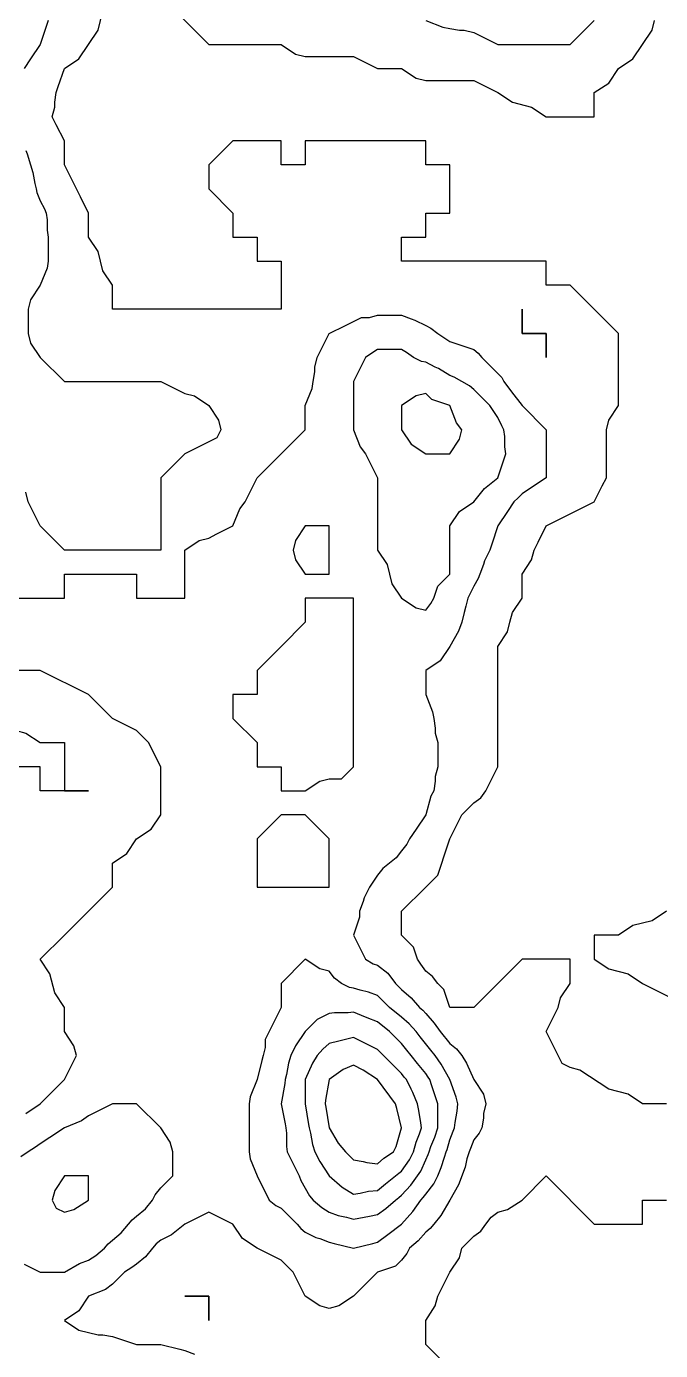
# Model space of a CAD drawing. Header units: inches. Extents: x 794995 to 811195, y 2485918 to 2508058.
# Drawn here: x 801188 to 801978, y 2491941 to 2493591 of the extents above; entities that cross this region are included whole.
import ezdxf

# ---------------------------------------------------------------- set-up
doc = ezdxf.new("R2010")
doc.units = ezdxf.units.IN
doc.header["$MEASUREMENT"] = 0
doc.layers.add('contour', color=7, linetype='Continuous')

msp = doc.modelspace()

# ---------------------------------------------------------------- linework, layer by layer
at = {"layer": 'contour'}
for points in [[(801325.2, 2493658.4), (801415.2, 2493568.4), (801505.2, 2493568.4), (801523.2, 2493556.4), (801535.2, 2493553.4), (801595.2, 2493553.4), (801605.2, 2493548.4), (801625.2, 2493538.4), (801655.2, 2493538.4), (801673.2, 2493526.4), (801685.2, 2493523.4), (801745.2, 2493523.4), (801775.2, 2493508.4), (801793.2, 2493496.4), (801817.2, 2493490.4), (801835.2, 2493478.4), (801865.2, 2493478.4), (801895.2, 2493478.4), (801895.2, 2493508.4), (801913.2, 2493520.4), (801925.2, 2493538.4), (801943.2, 2493550.4), (801955.2, 2493568.4), (801967.2, 2493586.4), (801970.2, 2493598.4)], [(801215.2, 2493598.4), (801212.7, 2493590.9), (801205.2, 2493568.4), (801193.2, 2493550.4), (801185.2, 2493538.4)], [(801985.2, 2492248.4), (801955.2, 2492248.4), (801937.2, 2492260.4), (801913.2, 2492266.4), (801877.2, 2492290.4), (801865.2, 2492293.4), (801855.2, 2492298.4), (801845.2, 2492318.4), (801835.2, 2492338.4), (801845.2, 2492358.4), (801850.2, 2492368.4), (801853.2, 2492380.4), (801865.2, 2492398.4), (801865.2, 2492428.4), (801805.2, 2492428.4), (801775.2, 2492398.4), (801745.2, 2492368.4), (801715.2, 2492368.4), (801707.7, 2492390.9), (801700.2, 2492398.4), (801693.7, 2492406.9), (801685.2, 2492413.4), (801679.2, 2492422.4), (801675.2, 2492428.4), (801670.2, 2492443.4), (801655.2, 2492458.4), (801655.2, 2492488.4), (801685.2, 2492518.4), (801700.2, 2492533.4), (801705.2, 2492548.4), (801707.7, 2492555.9), (801715.2, 2492578.4), (801725.2, 2492598.4), (801730.2, 2492608.4), (801745.2, 2492623.4), (801753.7, 2492629.8), (801760.2, 2492638.4), (801765.2, 2492648.4), (801775.2, 2492668.4), (801775.2, 2492818.4), (801787.2, 2492836.4), (801790.2, 2492848.4), (801793.2, 2492860.4), (801805.2, 2492878.4), (801805.2, 2492908.4), (801817.2, 2492926.4), (801820.2, 2492938.4), (801825.2, 2492948.4), (801835.2, 2492968.4), (801865.2, 2492983.4), (801895.2, 2492998.4), (801905.2, 2493018.4), (801910.2, 2493028.4), (801910.2, 2493088.4), (801913.2, 2493100.4), (801925.2, 2493118.4), (801925.2, 2493208.4), (801865.2, 2493268.4), (801835.2, 2493268.4), (801835.2, 2493298.4), (801655.2, 2493298.4), (801655.2, 2493328.4), (801685.2, 2493328.4), (801685.2, 2493358.4), (801715.2, 2493358.4), (801715.2, 2493418.4), (801685.2, 2493418.4), (801685.2, 2493448.4), (801535.2, 2493448.4), (801535.2, 2493418.4), (801505.2, 2493418.4), (801505.2, 2493448.4), (801445.2, 2493448.4), (801415.2, 2493418.4), (801415.2, 2493388.4), (801445.2, 2493358.4), (801445.2, 2493328.4), (801475.2, 2493328.4), (801475.2, 2493298.4), (801505.2, 2493298.4), (801505.2, 2493238.4), (801295.2, 2493238.4), (801295.2, 2493268.4), (801283.2, 2493286.4), (801277.2, 2493310.4), (801265.2, 2493328.4), (801265.2, 2493358.4), (801255.2, 2493378.4), (801245.2, 2493398.4), (801235.2, 2493418.4), (801235.2, 2493448.4), (801225.2, 2493468.4), (801220.2, 2493478.4), (801223.2, 2493490.4), (801223.2, 2493496.4), (801225.2, 2493508.4), (801227.7, 2493515.9), (801235.2, 2493538.4), (801253.2, 2493550.4), (801265.2, 2493568.4), (801277.2, 2493586.4), (801283.2, 2493610.4)], [(801685.2, 2493598.4), (801706.6, 2493589.8), (801715.2, 2493588.4), (801727.2, 2493586.4), (801733.2, 2493586.4), (801745.2, 2493583.4), (801775.2, 2493568.4), (801865.2, 2493568.4), (801895.2, 2493598.4)], [(801187.2, 2493436.4), (801189, 2493432.2), (801193.2, 2493418.4), (801195.9, 2493409.1), (801198.5, 2493395), (801200.2, 2493388.4), (801200.9, 2493384.1), (801205.2, 2493373.4), (801210.6, 2493363.8), (801212.7, 2493358.4), (801213.7, 2493349.8), (801213.7, 2493336.9), (801215.2, 2493328.4), (801215.2, 2493298.4), (801213.7, 2493289.8), (801205.2, 2493268.4), (801193.2, 2493250.4), (801190.2, 2493238.4), (801190.2, 2493208.4), (801193.2, 2493196.4), (801205.2, 2493178.4), (801235.2, 2493148.4), (801355.2, 2493148.4), (801375.2, 2493138.4), (801385.2, 2493133.4), (801397.2, 2493130.4), (801415.2, 2493118.4), (801427.2, 2493100.4), (801430.2, 2493088.4), (801425.2, 2493078.4), (801415.2, 2493073.4), (801405.2, 2493068.4), (801385.2, 2493058.4), (801355.2, 2493028.4), (801355.2, 2492938.4), (801325.2, 2492938.4), (801235.2, 2492938.4), (801205.2, 2492968.4), (801195.2, 2492988.4), (801190.2, 2492998.4), (801187.2, 2493010.4)], [(801175.2, 2492878.4), (801235.2, 2492878.4), (801235.2, 2492908.4), (801325.2, 2492908.4), (801325.2, 2492878.4), (801385.2, 2492878.4), (801385.2, 2492938.4), (801403.2, 2492950.4), (801415.2, 2492953.4), (801425.2, 2492958.4), (801445.2, 2492968.4), (801453.7, 2492989.8), (801460.2, 2492998.4), (801465.2, 2493008.4), (801475.2, 2493028.4), (801505.2, 2493058.4), (801535.2, 2493088.4), (801535.2, 2493118.4), (801543.7, 2493139.8), (801545.2, 2493148.4), (801547.2, 2493160.4), (801547.2, 2493166.4), (801550.2, 2493178.4), (801555.2, 2493188.4), (801565.2, 2493208.4), (801585.2, 2493218.4), (801605.2, 2493228.4), (801615.2, 2493228.4), (801625.2, 2493230.9), (801655.2, 2493230.9), (801667.2, 2493226.4), (801671.8, 2493225), (801685.2, 2493218.4), (801691.8, 2493215), (801700.2, 2493208.4), (801709.2, 2493202.4), (801715.2, 2493198.4), (801745.2, 2493188.4), (801750.6, 2493183.8), (801755.2, 2493178.4), (801765.2, 2493168.4), (801780.2, 2493153.4), (801782.7, 2493148.4), (801792.3, 2493135.5), (801805.2, 2493118.4), (801835.2, 2493088.4), (801835.2, 2493028.4), (801817.2, 2493016.4), (801805.2, 2493008.4), (801800.2, 2493003.4), (801795.2, 2492998.4), (801787.2, 2492986.4), (801775.2, 2492968.4), (801767.7, 2492945.9), (801765.2, 2492938.4), (801758.5, 2492925), (801757.2, 2492920.4), (801752.7, 2492908.4), (801750.6, 2492902.9), (801745.2, 2492893.4), (801740.2, 2492883.4), (801737.7, 2492878.4), (801735.2, 2492868.4), (801733.2, 2492860.4), (801730.2, 2492848.4), (801726.1, 2492837.5), (801715.2, 2492818.4), (801703.2, 2492800.4), (801685.2, 2492788.4), (801685.2, 2492758.4), (801693.7, 2492736.9), (801695.2, 2492728.4), (801697.2, 2492716.4), (801697.2, 2492710.4), (801700.2, 2492698.4), (801700.2, 2492668.4), (801697.2, 2492656.4), (801697.2, 2492650.4), (801695.2, 2492638.4), (801691.8, 2492631.7), (801685.2, 2492608.4), (801673.2, 2492590.4), (801665.2, 2492578.4), (801661.8, 2492571.7), (801655.2, 2492563.4), (801648.5, 2492555), (801640.2, 2492548.4), (801631.8, 2492541.7), (801625.2, 2492533.4), (801619.2, 2492524.4), (801615.2, 2492518.4), (801608.5, 2492505), (801607.2, 2492500.4), (801602.7, 2492488.4), (801602.7, 2492480.9), (801595.2, 2492458.4), (801610.2, 2492428.4), (801619.7, 2492422.9), (801625.2, 2492420.9), (801638, 2492411.2), (801647.7, 2492398.4), (801655.2, 2492390.9), (801667.2, 2492380.4), (801677.7, 2492368.4), (801681.6, 2492364.8), (801685.2, 2492360.9), (801695.7, 2492349), (801703.2, 2492338.4), (801715.2, 2492323.4), (801723.7, 2492316.9), (801730.2, 2492308.4), (801735.9, 2492299.1), (801745.2, 2492278.4), (801757.2, 2492260.4), (801760.2, 2492248.4), (801757.2, 2492236.4), (801757.2, 2492230.4), (801755.2, 2492218.4), (801751.8, 2492211.7), (801745.2, 2492203.4), (801740.9, 2492192.6), (801739.2, 2492188.4), (801736.6, 2492179.8), (801734.2, 2492169.3), (801726.1, 2492147.5), (801715.2, 2492128.4), (801704.2, 2492109.3), (801695.2, 2492098.4), (801690.6, 2492092.9), (801685.2, 2492088.4), (801675.9, 2492077.6), (801665.2, 2492068.4), (801661.8, 2492061.7), (801655.2, 2492053.4), (801647.7, 2492045.9), (801625.2, 2492038.4), (801595.2, 2492008.4), (801577.2, 2491996.4), (801565.2, 2491993.4), (801553.2, 2491996.4), (801535.2, 2492008.4), (801520.2, 2492038.4), (801505.2, 2492053.4), (801495.2, 2492058.4), (801475.2, 2492068.4), (801457.2, 2492080.4), (801445.2, 2492098.4), (801425.2, 2492108.4), (801415.2, 2492113.4), (801405.2, 2492108.4), (801385.2, 2492098.4), (801368.5, 2492085), (801355.2, 2492078.4), (801349.7, 2492073.8), (801345.2, 2492068.4), (801336.1, 2492057.5), (801325.2, 2492048.4), (801319.2, 2492044.4), (801310.2, 2492038.4), (801295.2, 2492023.4), (801286.6, 2492016.9), (801265.2, 2492008.4), (801253.2, 2491990.4), (801235.2, 2491978.4), (801253.2, 2491966.4), (801277.2, 2491960.4), (801283.2, 2491960.4), (801295.2, 2491958.4), (801302.7, 2491955.9), (801325.2, 2491948.4), (801355.2, 2491948.4), (801379.2, 2491942.4), (801385.2, 2491940.9), (801397.2, 2491936.4)], [(801187.2, 2492236.4), (801205.2, 2492248.4), (801235.2, 2492278.4), (801250.2, 2492308.4), (801247.2, 2492320.4), (801235.2, 2492338.4), (801235.2, 2492368.4), (801223.2, 2492386.4), (801217.2, 2492410.4), (801205.2, 2492428.4), (801235.2, 2492458.4), (801265.2, 2492488.4), (801295.2, 2492518.4), (801295.2, 2492548.4), (801313.2, 2492560.4), (801325.2, 2492578.4), (801343.2, 2492590.4), (801355.2, 2492608.4), (801355.2, 2492668.4), (801340.2, 2492698.4), (801325.2, 2492713.4), (801315.2, 2492718.4), (801295.2, 2492728.4), (801265.2, 2492758.4), (801245.2, 2492768.4), (801225.2, 2492778.4), (801205.2, 2492788.4), (801145.2, 2492788.4)], [(801985.2, 2492488.4), (801967.2, 2492476.4), (801943.2, 2492470.4), (801925.2, 2492458.4), (801895.2, 2492458.4), (801895.2, 2492428.4), (801913.2, 2492416.4), (801937.2, 2492410.4), (801955.2, 2492398.4), (801975.2, 2492388.4), (801995.2, 2492378.4)], [(801185.2, 2492048.4), (801205.2, 2492038.4), (801235.2, 2492038.4), (801254.2, 2492049.3), (801265.2, 2492053.4), (801274.4, 2492059.1), (801285.2, 2492068.4), (801289.7, 2492073.8), (801295.2, 2492078.4), (801306.1, 2492087.5), (801315.2, 2492098.4), (801319.7, 2492103.8), (801325.2, 2492108.4), (801336.1, 2492117.5), (801345.2, 2492128.4), (801348.5, 2492135), (801355.2, 2492143.4), (801370.2, 2492158.4), (801370.2, 2492188.4), (801367.2, 2492200.4), (801355.2, 2492218.4), (801325.2, 2492248.4), (801295.2, 2492248.4), (801275.2, 2492238.4), (801265.2, 2492233.4), (801256.6, 2492226.9), (801235.2, 2492218.4), (801217.2, 2492206.4), (801205.2, 2492198.4), (801199.2, 2492194.4), (801190.2, 2492188.4), (801181.2, 2492182.4)], [(801715.2, 2491918.4), (801685.2, 2491948.4), (801685.2, 2491978.4), (801697.2, 2491996.4), (801700.2, 2492008.4), (801705.2, 2492018.4), (801715.2, 2492038.4), (801727.2, 2492056.4), (801730.2, 2492068.4), (801745.2, 2492083.4), (801753.7, 2492089.8), (801760.2, 2492098.4), (801766.6, 2492106.9), (801775.2, 2492113.4), (801787.2, 2492116.4), (801805.2, 2492128.4), (801835.2, 2492158.4), (801895.2, 2492098.4), (801925.2, 2492098.4), (801955.2, 2492098.4), (801955.2, 2492128.4), (801985.2, 2492128.4)]]:
    msp.add_lwpolyline(points, dxfattribs=at)
for points in [[(801835.2, 2493178.4), (801835.2, 2493208.4), (801805.2, 2493208.4), (801805.2, 2493238.4), (801805.2, 2493208.4), (801835.2, 2493208.4)], [(801685.2, 2492863.4), (801691.8, 2492871.7), (801695.2, 2492878.4), (801700.2, 2492893.4), (801715.2, 2492908.4), (801715.2, 2492968.4), (801727.2, 2492986.4), (801745.2, 2492998.4), (801758.5, 2493015), (801775.2, 2493028.4), (801782.7, 2493050.9), (801785.2, 2493058.4), (801783.7, 2493066.9), (801783.7, 2493079.8), (801782.7, 2493088.4), (801780.2, 2493093.4), (801775.2, 2493103.4), (801769.2, 2493112.4), (801765.2, 2493118.4), (801755.2, 2493128.4), (801745.2, 2493138.4), (801739.7, 2493142.9), (801720.6, 2493153.8), (801715.2, 2493155.9), (801701.3, 2493164.5), (801697.2, 2493166.4), (801685.2, 2493172.4), (801680.2, 2493173.4), (801670.2, 2493178.4), (801661.2, 2493184.4), (801655.2, 2493188.4), (801625.2, 2493188.4), (801619.2, 2493184.4), (801610.2, 2493178.4), (801605.2, 2493168.4), (801595.2, 2493148.4), (801595.2, 2493088.4), (801603.7, 2493066.9), (801610.2, 2493058.4), (801615.2, 2493048.4), (801625.2, 2493028.4), (801625.2, 2492938.4), (801637.2, 2492920.4), (801643.2, 2492896.4), (801655.2, 2492878.4), (801673.2, 2492866.4)], [(801715.2, 2493058.4), (801727.2, 2493076.4), (801730.2, 2493088.4), (801723.7, 2493096.9), (801715.2, 2493118.4), (801692.7, 2493125.9), (801685.2, 2493133.4), (801673.2, 2493130.4), (801655.2, 2493118.4), (801655.2, 2493088.4), (801667.2, 2493070.4), (801685.2, 2493058.4)], [(801535.2, 2492908.4), (801565.2, 2492908.4), (801565.2, 2492968.4), (801535.2, 2492968.4), (801523.2, 2492950.4), (801520.2, 2492938.4), (801523.2, 2492926.4)], [(801565.2, 2492653.4), (801580.2, 2492653.4), (801595.2, 2492668.4), (801595.2, 2492878.4), (801535.2, 2492878.4), (801535.2, 2492848.4), (801505.2, 2492818.4), (801475.2, 2492788.4), (801475.2, 2492758.4), (801445.2, 2492758.4), (801445.2, 2492728.4), (801475.2, 2492698.4), (801475.2, 2492668.4), (801505.2, 2492668.4), (801505.2, 2492638.4), (801535.2, 2492638.4), (801553.2, 2492650.4)], [(801265.2, 2492638.4), (801205.2, 2492638.4), (801205.2, 2492668.4), (801145.2, 2492668.4), (801115.2, 2492698.4), (801133.2, 2492710.4), (801145.2, 2492713.4), (801175.2, 2492713.4), (801187.2, 2492710.4), (801205.2, 2492698.4), (801235.2, 2492698.4), (801235.2, 2492638.4)], [(801535.2, 2492518.4), (801565.2, 2492518.4), (801565.2, 2492578.4), (801535.2, 2492608.4), (801505.2, 2492608.4), (801475.2, 2492578.4), (801475.2, 2492518.4)], [(801625.2, 2492075.9), (801638, 2492085.5), (801655.2, 2492098.4), (801669.3, 2492114.2), (801679.2, 2492128.4), (801682, 2492131.5), (801685.2, 2492135.9), (801695.2, 2492148.4), (801700.2, 2492158.4), (801704.6, 2492169), (801708.5, 2492181.7), (801710.9, 2492188.4), (801712, 2492191.5), (801715.2, 2492203.4), (801719.4, 2492214.1), (801721.2, 2492218.4), (801721.8, 2492225), (801724.4, 2492239.1), (801725.2, 2492248.4), (801723.2, 2492256.4), (801715.2, 2492278.4), (801704.6, 2492297.8), (801697.2, 2492308.4), (801691.8, 2492315), (801678.5, 2492331.7), (801673.2, 2492338.4), (801664.6, 2492347.8), (801655.2, 2492356.4), (801640.2, 2492368.4), (801625.2, 2492383.4), (801614.2, 2492387.5), (801603.7, 2492389.8), (801595.2, 2492392.4), (801590.2, 2492393.4), (801580.2, 2492398.4), (801571.8, 2492405), (801565.2, 2492413.4), (801553.2, 2492416.4), (801535.2, 2492428.4), (801505.2, 2492398.4), (801505.2, 2492368.4), (801490.2, 2492338.4), (801485.2, 2492328.4), (801485.2, 2492318.4), (801482.7, 2492308.4), (801481.2, 2492302.4), (801475.2, 2492278.4), (801466.6, 2492256.9), (801465.2, 2492248.4), (801465.2, 2492188.4), (801466.6, 2492179.8), (801475.2, 2492158.4), (801490.2, 2492128.4), (801498.5, 2492121.7), (801505.2, 2492118.4), (801515.2, 2492108.4), (801525.2, 2492098.4), (801529.7, 2492092.9), (801535.2, 2492088.4), (801548.5, 2492081.7), (801553.2, 2492080.4), (801565.2, 2492075.9), (801571.2, 2492074.4), (801595.2, 2492068.4), (801619.2, 2492074.4)], [(801625.2, 2492110.4), (801635.7, 2492117.8), (801647.7, 2492128.4), (801651.8, 2492131.7), (801655.2, 2492134.4), (801666.6, 2492146.9), (801675.2, 2492158.4), (801679.2, 2492164.4), (801685.2, 2492178.4), (801688.3, 2492185.2), (801689.4, 2492188.4), (801691.8, 2492195), (801696.6, 2492206.9), (801700.2, 2492218.4), (801700.2, 2492248.4), (801692.7, 2492270.9), (801690.2, 2492278.4), (801688.3, 2492281.5), (801685.2, 2492285.9), (801675.2, 2492298.4), (801667.2, 2492308.4), (801661.8, 2492315), (801655.2, 2492323.4), (801640.2, 2492338.4), (801625.2, 2492350.4), (801612.3, 2492355.5), (801605.2, 2492358.4), (801595.2, 2492362.4), (801588.5, 2492361.7), (801571.8, 2492361.7), (801565.2, 2492360.9), (801550.2, 2492353.4), (801535.2, 2492338.4), (801523.2, 2492320.4), (801517.2, 2492308.4), (801514.4, 2492299.1), (801511.8, 2492285), (801510.2, 2492278.4), (801509.8, 2492273.7), (801505.2, 2492248.4), (801510.2, 2492223.4), (801511.2, 2492218.4), (801511.8, 2492211.7), (801511.8, 2492195), (801512.7, 2492188.4), (801527.7, 2492158.4), (801529.7, 2492152.9), (801540.6, 2492133.8), (801545.2, 2492128.4), (801555.9, 2492119.1), (801565.2, 2492113.4), (801576.1, 2492109.3), (801586.6, 2492106.9), (801595.2, 2492104.4), (801615.2, 2492108.4)], [(801625.2, 2492140.4), (801635.2, 2492148.4), (801647.7, 2492158.4), (801651.6, 2492161.9), (801655.2, 2492164.4), (801665.2, 2492178.4), (801670.2, 2492188.4), (801673.2, 2492200.4), (801677.7, 2492210.9), (801680.2, 2492218.4), (801679.2, 2492224.4), (801676.6, 2492239.8), (801675.2, 2492248.4), (801669.3, 2492262.5), (801667.2, 2492266.4), (801661.2, 2492278.4), (801658.5, 2492281.7), (801655.2, 2492285.9), (801625.2, 2492315.9), (801595.2, 2492330.9), (801585.2, 2492328.4), (801577.2, 2492326.4), (801565.2, 2492323.4), (801557.2, 2492316.4), (801550.2, 2492308.4), (801544.4, 2492299.1), (801535.2, 2492278.4), (801535.2, 2492248.4), (801539.4, 2492222.6), (801540.2, 2492218.4), (801541.8, 2492211.7), (801544.4, 2492197.6), (801547.2, 2492188.4), (801553.2, 2492176.4), (801565.2, 2492158.4), (801581.3, 2492144.5), (801595.2, 2492135.9), (801603.7, 2492136.9), (801614.2, 2492139.3)], [(801625.2, 2492173.4), (801633.2, 2492180.4), (801645.2, 2492188.4), (801648.5, 2492195), (801655.2, 2492218.4), (801649.2, 2492242.4), (801647.7, 2492248.4), (801625.2, 2492278.4), (801607.2, 2492290.4), (801595.2, 2492296.4), (801582.3, 2492291.2), (801565.2, 2492278.4), (801560.5, 2492253), (801560.2, 2492248.4), (801560.9, 2492244.1), (801565.2, 2492218.4), (801576.1, 2492199.3), (801585.2, 2492188.4), (801590.2, 2492183.4), (801595.2, 2492178.4), (801607.2, 2492176.4), (801611.8, 2492175)], [(801235.2, 2492113.4), (801247.2, 2492116.4), (801265.2, 2492128.4), (801265.2, 2492158.4), (801235.2, 2492158.4), (801223.2, 2492140.4), (801220.2, 2492128.4), (801225.2, 2492118.4)], [(801415.2, 2491978.4), (801415.2, 2492008.4), (801385.2, 2492008.4), (801415.2, 2492008.4)]]:
    msp.add_lwpolyline(points, close=True, dxfattribs=at)

doc.saveas('drawing.dxf')
